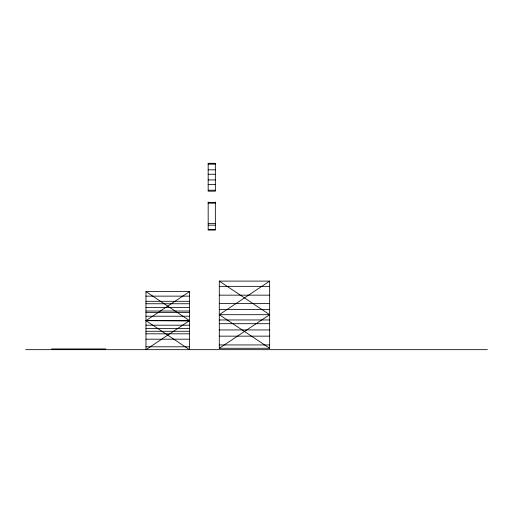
<?xml version="1.0" encoding="UTF-8"?>
<svg xmlns="http://www.w3.org/2000/svg" width="513" height="513" viewBox="0 0 513 513"><rect width="100%" height="100%" fill="white"/><g stroke="black" fill="none" stroke-linecap="round" stroke-linejoin="round"><path stroke-width="0.77" d="M189.509 291.602L145.968 320.638L189.509 349.667L189.509 291.602L145.968 291.602L145.968 349.667L189.509 320.638L145.968 291.602M269.658 348.269L219.295 314.693L269.658 281.105L269.658 348.269L219.295 348.269L219.295 281.105L269.658 281.105M219.295 348.269L269.658 314.693L219.295 281.105M208.169 163.333L215.351 163.333L215.351 191.169L208.169 191.169L208.169 163.333L215.351 163.391M208.169 164.173L215.351 164.173M208.169 169.829L215.351 169.829M208.169 174.273L215.351 174.273M208.169 179.928L215.351 179.928M208.169 184.584L215.351 184.584M208.169 190.24L215.351 190.24M208.169 202.802L215.351 202.802M208.169 202.975L215.351 202.975M208.169 223.399L215.351 223.399M208.169 225.149L215.351 225.149M208.169 229.798L215.351 229.798M219.295 286.35L269.658 286.35M219.295 295.161L269.658 295.161M145.968 296.136L189.509 296.136M145.968 301.298L189.509 301.298M219.295 303.581L269.658 303.581M145.968 303.747L189.509 303.747M145.968 307.383L189.509 307.383M219.295 309.589L269.658 309.589M145.968 311.032L189.509 311.032M145.968 312.532L189.509 312.532M219.295 314.693L269.658 314.693M145.968 316.226L189.509 316.226M219.295 319.965L269.658 319.965M189.509 320.638L145.968 320.638L189.509 320.958M219.295 323.697L269.658 323.697M145.968 325.197L189.509 325.197M145.968 328.429L189.509 328.429M219.295 329.936L269.658 329.936M145.968 331.283L189.509 331.283M145.968 333.816L189.509 333.816M219.295 336.15L269.658 336.15M145.968 339.189L189.509 339.189M219.295 344.948L269.658 344.948M145.968 346.794L189.509 346.794M51.537 348.949L105.761 348.949M25.65 349.667L487.35 349.667M215.351 202.019L215.351 229.907L208.169 229.907L208.169 202.019"/></g></svg>
